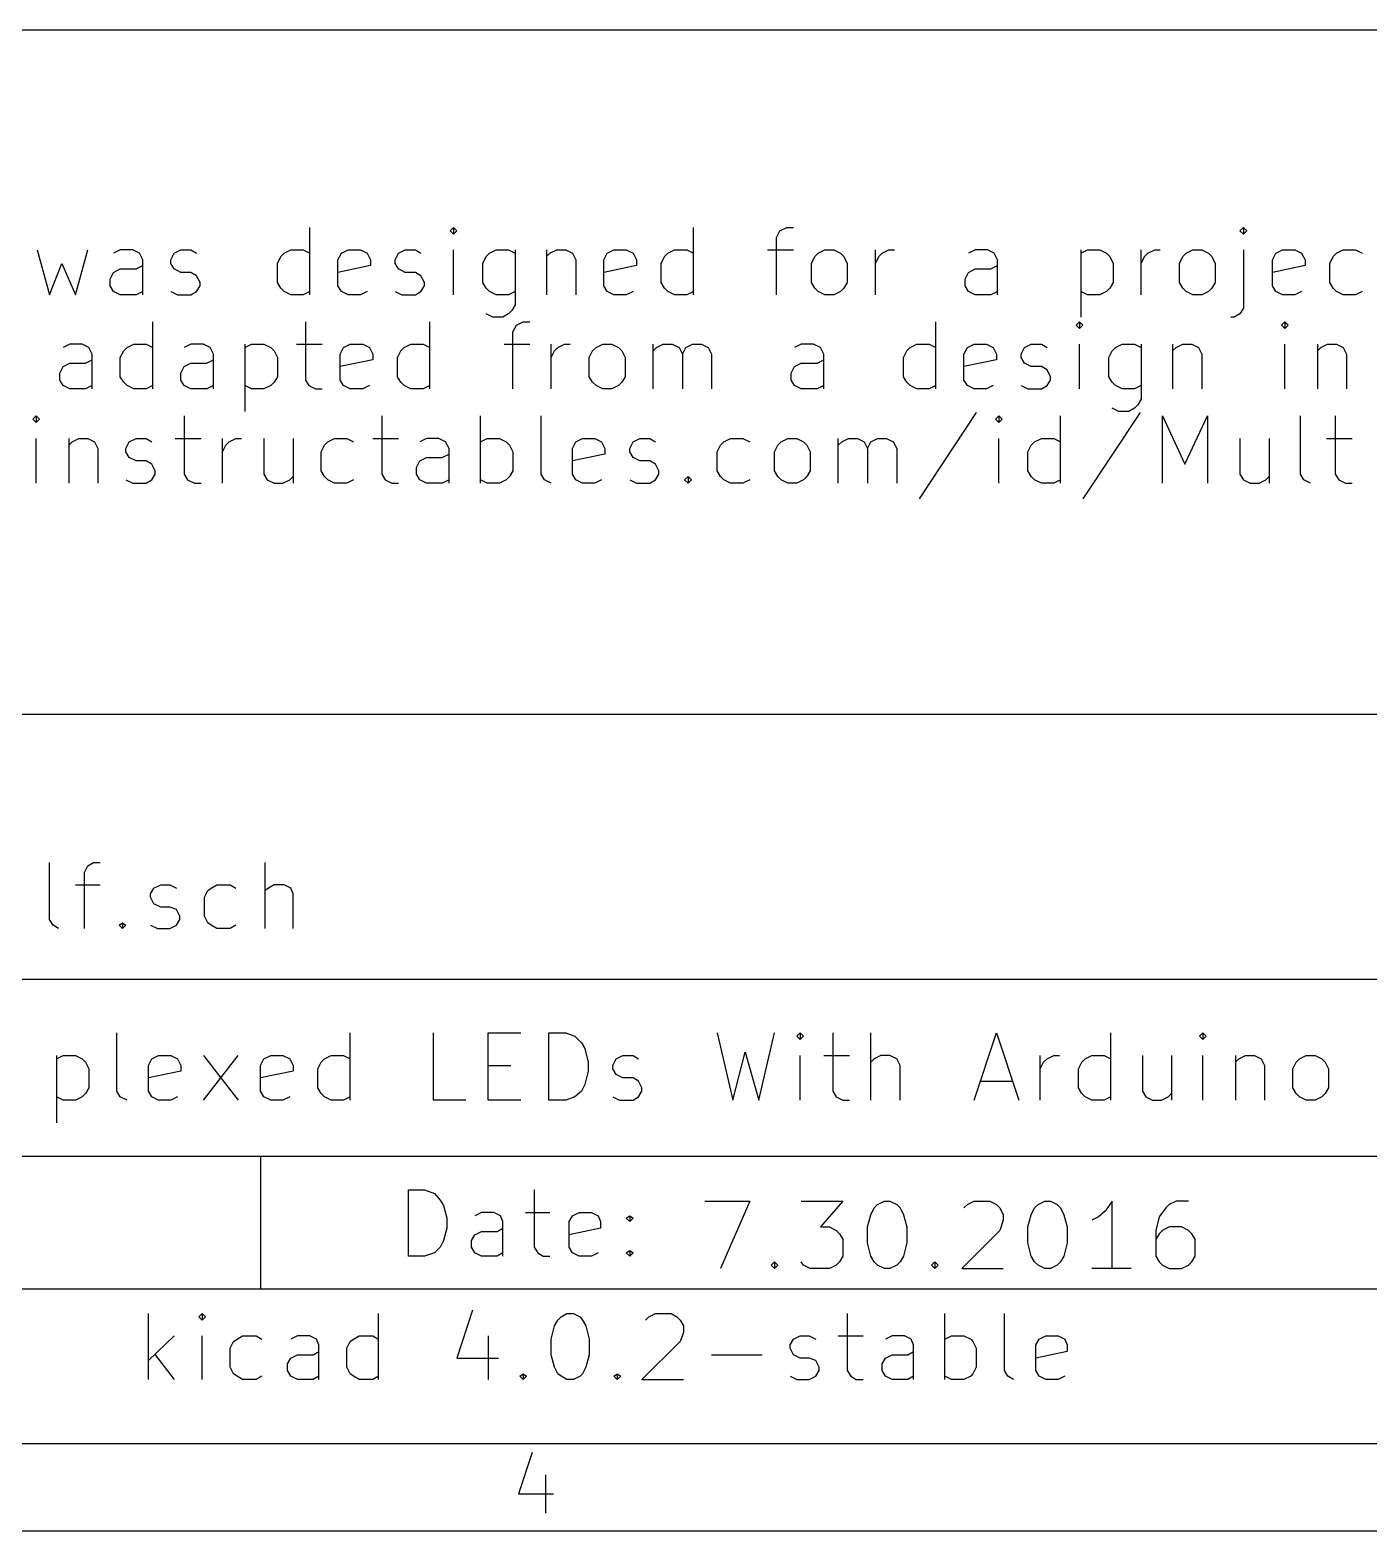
# Model space of a CAD drawing. Extents: x 10 to 269, y -206 to -10.
# Drawn here: x 174.18 to 204.5, y -205.89 to -171.91 of the extents above; entities that cross this region are included whole.
import ezdxf

# ---------------------------------------------------------------- set-up
doc = ezdxf.new("R2010")
doc.units = 0
doc.header["$MEASUREMENT"] = 0

msp = doc.modelspace()

# ---------------------------------------------------------------- linework, layer by layer
at = {"layer": 'Blue 3'}
for p, q in [((180.518, -177.902), (180.518, -176.378)), ((183.769, -176.378), (183.693, -176.454)), ((183.845, -176.454), (183.769, -176.378)), ((183.769, -176.378), (183.769, -176.53)), ((189.205, -177.902), (189.205, -176.378)), ((191.16, -176.454), (191.313, -176.378)), ((191.313, -176.378), (191.465, -176.378)), ((201.651, -176.378), (201.574, -176.454)), ((201.727, -176.454), (201.651, -176.378)), ((201.651, -176.378), (201.651, -176.53)), ((183.693, -176.454), (183.769, -176.53)), ((183.769, -176.53), (183.845, -176.454)), ((191.084, -176.606), (191.16, -176.454)), ((191.084, -177.902), (191.084, -176.606)), ((201.574, -176.454), (201.651, -176.53)), ((201.651, -176.53), (201.727, -176.454)), ((174.346, -176.886), (174.625, -177.902)), ((175.209, -177.902), (175.489, -176.886)), ((176.225, -176.886), (176.073, -176.962)), ((176.505, -176.886), (176.225, -176.886)), ((176.657, -176.962), (176.505, -176.886)), ((176.733, -177.114), (176.657, -176.962)), ((177.368, -177.114), (177.444, -176.962)), ((177.444, -176.962), (177.597, -176.886)), ((177.597, -176.886), (177.825, -176.886)), ((177.825, -176.886), (177.952, -176.962)), ((179.781, -177.19), (179.857, -177.038)), ((179.857, -177.038), (179.934, -176.962)), ((179.934, -176.962), (180.086, -176.886)), ((180.086, -176.886), (180.365, -176.886)), ((180.365, -176.886), (180.518, -176.962)), ((181.153, -177.114), (181.229, -176.962)), ((181.229, -176.962), (181.381, -176.886)), ((181.381, -176.886), (181.661, -176.886)), ((181.661, -176.886), (181.813, -176.962)), ((181.813, -176.962), (181.889, -177.114)), ((182.448, -177.114), (182.524, -176.962)), ((182.524, -176.962), (182.677, -176.886)), ((182.677, -176.886), (182.905, -176.886)), ((182.905, -176.886), (183.032, -176.962)), ((183.769, -177.902), (183.769, -176.886)), ((184.429, -177.19), (184.506, -177.038)), ((184.506, -177.038), (184.582, -176.962)), ((184.582, -176.962), (184.734, -176.886)), ((184.734, -176.886), (185.014, -176.886)), ((185.014, -176.886), (185.166, -176.962)), ((185.166, -176.886), (185.166, -178.13)), ((185.877, -176.886), (185.877, -177.902)), ((185.877, -177.038), (185.953, -176.962)), ((185.953, -176.962), (186.106, -176.886)), ((186.106, -176.886), (186.309, -176.886)), ((186.309, -176.886), (186.461, -176.962)), ((186.461, -176.962), (186.538, -177.114)), ((187.173, -177.114), (187.249, -176.962)), ((187.249, -176.962), (187.401, -176.886)), ((187.401, -176.886), (187.681, -176.886)), ((187.681, -176.886), (187.833, -176.962)), ((187.833, -176.962), (187.909, -177.114)), ((188.468, -177.19), (188.544, -177.038)), ((188.544, -177.038), (188.62, -176.962)), ((188.62, -176.962), (188.773, -176.886)), ((188.773, -176.886), (189.052, -176.886)), ((189.052, -176.886), (189.205, -176.962)), ((190.881, -176.886), (191.465, -176.886)), ((191.872, -177.19), (191.948, -177.038)), ((191.948, -177.038), (192.024, -176.962)), ((192.024, -176.962), (192.176, -176.886)), ((192.176, -176.886), (192.38, -176.886)), ((192.38, -176.886), (192.532, -176.962)), ((192.532, -176.962), (192.608, -177.038)), ((192.608, -177.038), (192.684, -177.19)), ((193.319, -177.902), (193.319, -176.886)), ((193.319, -177.19), (193.396, -177.038)), ((193.396, -177.038), (193.472, -176.962)), ((193.472, -176.962), (193.624, -176.886)), ((193.624, -176.886), (193.751, -176.886)), ((195.58, -176.886), (195.428, -176.962)), ((195.859, -176.886), (195.58, -176.886)), ((196.012, -176.962), (195.859, -176.886)), ((196.088, -177.114), (196.012, -176.962)), ((197.968, -176.886), (197.968, -178.41)), ((197.968, -176.962), (198.12, -176.886)), ((198.12, -176.886), (198.399, -176.886)), ((198.399, -176.886), (198.552, -176.962)), ((198.552, -176.962), (198.628, -177.038)), ((198.628, -177.038), (198.704, -177.19)), ((199.339, -177.902), (199.339, -176.886)), ((199.339, -177.19), (199.415, -177.038)), ((199.415, -177.038), (199.492, -176.962)), ((199.492, -176.962), (199.644, -176.886)), ((199.644, -176.886), (199.771, -176.886)), ((200.203, -177.19), (200.279, -177.038)), ((200.279, -177.038), (200.355, -176.962)), ((200.355, -176.962), (200.508, -176.886)), ((200.508, -176.886), (200.711, -176.886)), ((200.711, -176.886), (200.863, -176.962)), ((200.863, -176.962), (200.939, -177.038)), ((200.939, -177.038), (201.016, -177.19)), ((201.651, -176.886), (201.651, -178.206)), ((202.311, -177.114), (202.387, -176.962)), ((202.387, -176.962), (202.54, -176.886)), ((202.54, -176.886), (202.819, -176.886)), ((202.819, -176.886), (202.971, -176.962)), ((202.971, -176.962), (203.048, -177.114)), ((203.606, -177.19), (203.683, -177.038)), ((203.683, -177.038), (203.759, -176.962)), ((203.759, -176.962), (203.911, -176.886)), ((203.911, -176.886), (204.191, -176.886)), ((204.191, -176.886), (204.343, -176.962)), ((174.625, -177.902), (174.904, -177.19)), ((174.904, -177.19), (175.209, -177.902)), ((175.997, -177.546), (176.073, -177.394)), ((176.073, -177.394), (176.225, -177.317)), ((176.225, -177.317), (176.581, -177.317)), ((176.581, -177.317), (176.733, -177.241)), ((176.733, -177.902), (176.733, -177.114)), ((177.368, -177.19), (177.368, -177.114)), ((177.444, -177.317), (177.368, -177.19)), ((177.597, -177.394), (177.444, -177.317)), ((177.825, -177.394), (177.597, -177.394)), ((177.952, -177.47), (177.825, -177.394)), ((179.781, -177.622), (179.781, -177.19)), ((181.153, -177.698), (181.153, -177.114)), ((181.889, -177.241), (181.153, -177.394)), ((181.889, -177.114), (181.889, -177.241)), ((182.448, -177.19), (182.448, -177.114)), ((182.524, -177.317), (182.448, -177.19)), ((182.677, -177.394), (182.524, -177.317)), ((182.905, -177.394), (182.677, -177.394)), ((183.032, -177.47), (182.905, -177.394)), ((184.429, -177.622), (184.429, -177.19)), ((186.538, -177.114), (186.538, -177.902)), ((187.173, -177.698), (187.173, -177.114)), ((187.909, -177.241), (187.173, -177.394)), ((187.909, -177.114), (187.909, -177.241)), ((188.468, -177.622), (188.468, -177.19)), ((191.872, -177.622), (191.872, -177.19)), ((192.684, -177.19), (192.684, -177.622)), ((195.351, -177.546), (195.428, -177.394)), ((195.428, -177.394), (195.58, -177.317)), ((195.58, -177.317), (195.936, -177.317)), ((195.936, -177.317), (196.088, -177.241)), ((196.088, -177.902), (196.088, -177.114)), ((198.704, -177.19), (198.704, -177.622)), ((200.203, -177.622), (200.203, -177.19)), ((201.016, -177.19), (201.016, -177.622)), ((202.311, -177.698), (202.311, -177.114)), ((203.048, -177.241), (202.311, -177.394)), ((203.048, -177.114), (203.048, -177.241)), ((203.606, -177.622), (203.606, -177.19)), ((175.997, -177.698), (175.997, -177.546)), ((176.073, -177.825), (175.997, -177.698)), ((178.029, -177.622), (177.952, -177.47)), ((177.952, -177.825), (178.029, -177.698)), ((178.029, -177.698), (178.029, -177.622)), ((179.857, -177.749), (179.781, -177.622)), ((181.229, -177.825), (181.153, -177.698)), ((183.109, -177.622), (183.032, -177.47)), ((183.032, -177.825), (183.109, -177.698)), ((183.109, -177.698), (183.109, -177.622)), ((184.506, -177.749), (184.429, -177.622)), ((187.249, -177.825), (187.173, -177.698)), ((188.544, -177.749), (188.468, -177.622)), ((191.948, -177.749), (191.872, -177.622)), ((192.684, -177.622), (192.608, -177.749)), ((195.351, -177.698), (195.351, -177.546)), ((195.428, -177.825), (195.351, -177.698)), ((198.704, -177.622), (198.628, -177.749)), ((200.279, -177.749), (200.203, -177.622)), ((201.016, -177.622), (200.939, -177.749)), ((202.387, -177.825), (202.311, -177.698)), ((203.683, -177.749), (203.606, -177.622)), ((176.225, -177.902), (176.073, -177.825)), ((176.581, -177.902), (176.225, -177.902)), ((176.733, -177.825), (176.581, -177.902)), ((177.368, -177.825), (177.521, -177.902)), ((177.521, -177.902), (177.825, -177.902)), ((177.825, -177.902), (177.952, -177.825)), ((179.934, -177.825), (179.857, -177.749)), ((180.086, -177.902), (179.934, -177.825)), ((180.365, -177.902), (180.086, -177.902)), ((180.518, -177.825), (180.365, -177.902)), ((181.381, -177.902), (181.229, -177.825)), ((181.661, -177.902), (181.381, -177.902)), ((181.813, -177.825), (181.661, -177.902)), ((182.448, -177.825), (182.601, -177.902)), ((182.601, -177.902), (182.905, -177.902)), ((182.905, -177.902), (183.032, -177.825)), ((184.582, -177.825), (184.506, -177.749)), ((184.734, -177.902), (184.582, -177.825)), ((185.014, -177.902), (184.734, -177.902)), ((185.166, -177.825), (185.014, -177.902)), ((187.401, -177.902), (187.249, -177.825)), ((187.681, -177.902), (187.401, -177.902)), ((187.833, -177.825), (187.681, -177.902)), ((188.62, -177.825), (188.544, -177.749)), ((188.773, -177.902), (188.62, -177.825)), ((189.052, -177.902), (188.773, -177.902)), ((189.205, -177.825), (189.052, -177.902)), ((192.024, -177.825), (191.948, -177.749)), ((192.176, -177.902), (192.024, -177.825)), ((192.38, -177.902), (192.176, -177.902)), ((192.532, -177.825), (192.38, -177.902)), ((192.608, -177.749), (192.532, -177.825)), ((195.58, -177.902), (195.428, -177.825)), ((195.936, -177.902), (195.58, -177.902)), ((196.088, -177.825), (195.936, -177.902)), ((198.12, -177.902), (197.968, -177.825)), ((198.399, -177.902), (198.12, -177.902)), ((198.552, -177.825), (198.399, -177.902)), ((198.628, -177.749), (198.552, -177.825)), ((200.355, -177.825), (200.279, -177.749)), ((200.508, -177.902), (200.355, -177.825)), ((200.711, -177.902), (200.508, -177.902)), ((200.863, -177.825), (200.711, -177.902)), ((200.939, -177.749), (200.863, -177.825)), ((202.54, -177.902), (202.387, -177.825)), ((202.819, -177.902), (202.54, -177.902)), ((202.971, -177.825), (202.819, -177.902)), ((203.759, -177.825), (203.683, -177.749)), ((203.911, -177.902), (203.759, -177.825)), ((204.191, -177.902), (203.911, -177.902)), ((204.343, -177.825), (204.191, -177.902)), ((184.658, -178.41), (184.506, -178.333)), ((184.887, -178.41), (184.658, -178.41)), ((185.014, -178.333), (184.887, -178.41)), ((185.09, -178.257), (185.014, -178.333)), ((185.166, -178.13), (185.09, -178.257)), ((201.447, -178.41), (201.371, -178.41)), ((201.574, -178.333), (201.447, -178.41)), ((201.651, -178.206), (201.574, -178.333)), ((176.962, -180.035), (176.962, -178.511)), ((180.416, -178.511), (180.416, -179.832)), ((183.236, -180.035), (183.236, -178.511)), ((185.115, -178.74), (185.191, -178.587)), ((185.115, -180.035), (185.115, -178.74)), ((185.191, -178.587), (185.344, -178.511)), ((185.344, -178.511), (185.496, -178.511)), ((194.691, -180.035), (194.691, -178.511)), ((197.942, -178.511), (197.866, -178.587)), ((197.866, -178.587), (197.942, -178.664)), ((198.018, -178.587), (197.942, -178.511)), ((197.942, -178.511), (197.942, -178.664)), ((197.942, -178.664), (198.018, -178.587)), ((202.59, -178.511), (202.514, -178.587)), ((202.514, -178.587), (202.59, -178.664)), ((202.667, -178.587), (202.59, -178.511)), ((202.59, -178.511), (202.59, -178.664)), ((202.59, -178.664), (202.667, -178.587)), ((175.082, -179.019), (174.93, -179.095)), ((175.362, -179.019), (175.082, -179.019)), ((175.514, -179.095), (175.362, -179.019)), ((175.59, -179.248), (175.514, -179.095)), ((176.301, -179.172), (176.378, -179.095)), ((176.378, -179.095), (176.53, -179.019)), ((176.53, -179.019), (176.809, -179.019)), ((176.809, -179.019), (176.962, -179.095)), ((177.825, -179.019), (177.673, -179.095)), ((178.105, -179.019), (177.825, -179.019)), ((178.257, -179.095), (178.105, -179.019)), ((178.333, -179.248), (178.257, -179.095)), ((179.045, -179.019), (179.045, -180.543)), ((179.045, -179.095), (179.197, -179.019)), ((179.197, -179.019), (179.476, -179.019)), ((179.476, -179.019), (179.629, -179.095)), ((179.629, -179.095), (179.705, -179.172)), ((180.213, -179.019), (180.797, -179.019)), ((181.204, -179.248), (181.28, -179.095)), ((181.28, -179.095), (181.432, -179.019)), ((181.432, -179.019), (181.712, -179.019)), ((181.712, -179.019), (181.864, -179.095)), ((181.864, -179.095), (181.94, -179.248)), ((182.575, -179.172), (182.651, -179.095)), ((182.651, -179.095), (182.804, -179.019)), ((182.804, -179.019), (183.083, -179.019)), ((183.083, -179.019), (183.236, -179.095)), ((184.912, -179.019), (185.496, -179.019)), ((185.979, -180.035), (185.979, -179.019)), ((186.055, -179.172), (186.131, -179.095)), ((186.131, -179.095), (186.284, -179.019)), ((186.284, -179.019), (186.411, -179.019)), ((186.919, -179.172), (186.995, -179.095)), ((186.995, -179.095), (187.147, -179.019)), ((187.147, -179.019), (187.35, -179.019)), ((187.35, -179.019), (187.503, -179.095)), ((187.503, -179.095), (187.579, -179.172)), ((188.29, -180.035), (188.29, -179.019)), ((188.29, -179.172), (188.366, -179.095)), ((188.366, -179.095), (188.519, -179.019)), ((188.519, -179.019), (188.722, -179.019)), ((188.722, -179.019), (188.874, -179.095)), ((188.874, -179.095), (188.951, -179.248)), ((188.951, -179.248), (189.027, -179.095)), ((189.027, -179.095), (189.179, -179.019)), ((189.179, -179.019), (189.382, -179.019)), ((189.382, -179.019), (189.535, -179.095)), ((189.535, -179.095), (189.611, -179.248)), ((191.643, -179.019), (191.491, -179.095)), ((191.922, -179.019), (191.643, -179.019)), ((192.075, -179.095), (191.922, -179.019)), ((192.151, -179.248), (192.075, -179.095)), ((194.031, -179.172), (194.107, -179.095)), ((194.107, -179.095), (194.259, -179.019)), ((194.259, -179.019), (194.539, -179.019)), ((194.539, -179.019), (194.691, -179.095)), ((195.326, -179.248), (195.402, -179.095)), ((195.402, -179.095), (195.555, -179.019)), ((195.555, -179.019), (195.834, -179.019)), ((195.834, -179.019), (195.986, -179.095)), ((195.986, -179.095), (196.063, -179.248)), ((196.621, -179.248), (196.698, -179.095)), ((196.698, -179.095), (196.85, -179.019)), ((196.85, -179.019), (197.079, -179.019)), ((197.079, -179.019), (197.206, -179.095)), ((197.942, -180.035), (197.942, -179.019)), ((198.679, -179.172), (198.755, -179.095)), ((198.755, -179.095), (198.907, -179.019)), ((198.907, -179.019), (199.187, -179.019)), ((199.187, -179.019), (199.339, -179.095)), ((199.339, -179.019), (199.339, -180.264)), ((200.05, -179.019), (200.05, -180.035)), ((200.05, -179.172), (200.127, -179.095)), ((200.127, -179.095), (200.279, -179.019)), ((200.279, -179.019), (200.482, -179.019)), ((200.482, -179.019), (200.635, -179.095)), ((200.635, -179.095), (200.711, -179.248)), ((202.59, -180.035), (202.59, -179.019)), ((203.327, -179.019), (203.327, -180.035)), ((203.327, -179.172), (203.403, -179.095)), ((203.403, -179.095), (203.556, -179.019)), ((203.556, -179.019), (203.759, -179.019)), ((203.759, -179.019), (203.911, -179.095)), ((203.911, -179.095), (203.987, -179.248)), ((175.438, -179.451), (175.59, -179.375)), ((175.59, -180.035), (175.59, -179.248)), ((176.225, -179.324), (176.301, -179.172)), ((176.225, -179.756), (176.225, -179.324)), ((178.181, -179.451), (178.333, -179.375)), ((178.333, -180.035), (178.333, -179.248)), ((179.705, -179.172), (179.781, -179.324)), ((179.781, -179.324), (179.781, -179.756)), ((181.204, -179.832), (181.204, -179.248)), ((181.94, -179.375), (181.204, -179.527)), ((181.94, -179.248), (181.94, -179.375)), ((182.499, -179.324), (182.575, -179.172)), ((182.499, -179.756), (182.499, -179.324)), ((185.979, -179.324), (186.055, -179.172)), ((186.842, -179.324), (186.919, -179.172)), ((186.842, -179.756), (186.842, -179.324)), ((187.579, -179.172), (187.655, -179.324)), ((187.655, -179.324), (187.655, -179.756)), ((188.951, -179.248), (188.951, -180.035)), ((189.611, -179.248), (189.611, -180.035)), ((191.999, -179.451), (192.151, -179.375)), ((192.151, -180.035), (192.151, -179.248)), ((193.954, -179.324), (194.031, -179.172)), ((193.954, -179.756), (193.954, -179.324)), ((195.326, -179.832), (195.326, -179.248)), ((196.063, -179.375), (195.326, -179.527)), ((196.063, -179.248), (196.063, -179.375)), ((196.621, -179.324), (196.621, -179.248)), ((196.698, -179.451), (196.621, -179.324)), ((198.603, -179.324), (198.679, -179.172)), ((198.603, -179.756), (198.603, -179.324)), ((200.711, -179.248), (200.711, -180.035)), ((203.987, -179.248), (203.987, -180.035)), ((174.854, -179.68), (174.93, -179.527)), ((174.854, -179.832), (174.854, -179.68)), ((174.93, -179.527), (175.082, -179.451)), ((175.082, -179.451), (175.438, -179.451)), ((176.301, -179.883), (176.225, -179.756)), ((177.597, -179.68), (177.673, -179.527)), ((177.597, -179.832), (177.597, -179.68)), ((177.673, -179.527), (177.825, -179.451)), ((177.825, -179.451), (178.181, -179.451)), ((179.781, -179.756), (179.705, -179.883)), ((182.575, -179.883), (182.499, -179.756)), ((186.919, -179.883), (186.842, -179.756)), ((187.655, -179.756), (187.579, -179.883)), ((191.414, -179.68), (191.491, -179.527)), ((191.414, -179.832), (191.414, -179.68)), ((191.491, -179.527), (191.643, -179.451)), ((191.643, -179.451), (191.999, -179.451)), ((194.031, -179.883), (193.954, -179.756)), ((196.85, -179.527), (196.698, -179.451)), ((197.079, -179.527), (196.85, -179.527)), ((197.206, -179.603), (197.079, -179.527)), ((197.282, -179.756), (197.206, -179.603)), ((197.282, -179.832), (197.282, -179.756)), ((198.679, -179.883), (198.603, -179.756)), ((174.93, -179.959), (174.854, -179.832)), ((175.082, -180.035), (174.93, -179.959)), ((175.438, -180.035), (175.082, -180.035)), ((175.59, -179.959), (175.438, -180.035)), ((176.378, -179.959), (176.301, -179.883)), ((176.53, -180.035), (176.378, -179.959)), ((176.809, -180.035), (176.53, -180.035)), ((176.962, -179.959), (176.809, -180.035)), ((177.673, -179.959), (177.597, -179.832)), ((177.825, -180.035), (177.673, -179.959)), ((178.181, -180.035), (177.825, -180.035)), ((178.333, -179.959), (178.181, -180.035)), ((179.197, -180.035), (179.045, -179.959)), ((179.476, -180.035), (179.197, -180.035)), ((179.629, -179.959), (179.476, -180.035)), ((179.705, -179.883), (179.629, -179.959)), ((180.416, -179.832), (180.492, -179.959)), ((180.492, -179.959), (180.645, -180.035)), ((180.645, -180.035), (180.797, -180.035)), ((181.28, -179.959), (181.204, -179.832)), ((181.432, -180.035), (181.28, -179.959)), ((181.712, -180.035), (181.432, -180.035)), ((181.864, -179.959), (181.712, -180.035)), ((182.651, -179.959), (182.575, -179.883)), ((182.804, -180.035), (182.651, -179.959)), ((183.083, -180.035), (182.804, -180.035)), ((183.236, -179.959), (183.083, -180.035)), ((186.995, -179.959), (186.919, -179.883)), ((187.147, -180.035), (186.995, -179.959)), ((187.35, -180.035), (187.147, -180.035)), ((187.503, -179.959), (187.35, -180.035)), ((187.579, -179.883), (187.503, -179.959)), ((191.491, -179.959), (191.414, -179.832)), ((191.643, -180.035), (191.491, -179.959)), ((191.999, -180.035), (191.643, -180.035)), ((192.151, -179.959), (191.999, -180.035)), ((194.107, -179.959), (194.031, -179.883)), ((194.259, -180.035), (194.107, -179.959)), ((194.539, -180.035), (194.259, -180.035)), ((194.691, -179.959), (194.539, -180.035)), ((195.402, -179.959), (195.326, -179.832)), ((195.555, -180.035), (195.402, -179.959)), ((195.834, -180.035), (195.555, -180.035)), ((195.986, -179.959), (195.834, -180.035)), ((196.621, -179.959), (196.774, -180.035)), ((196.774, -180.035), (197.079, -180.035)), ((197.079, -180.035), (197.206, -179.959)), ((197.206, -179.959), (197.282, -179.832)), ((198.755, -179.959), (198.679, -179.883)), ((198.907, -180.035), (198.755, -179.959)), ((199.187, -180.035), (198.907, -180.035)), ((199.339, -179.959), (199.187, -180.035)), ((199.263, -180.391), (199.187, -180.467)), ((199.339, -180.264), (199.263, -180.391)), ((174.32, -180.645), (174.244, -180.721)), ((174.244, -180.721), (174.32, -180.797)), ((174.396, -180.721), (174.32, -180.645)), ((174.32, -180.645), (174.32, -180.797)), ((174.32, -180.797), (174.396, -180.721)), ((177.673, -180.645), (177.673, -181.966)), ((182.143, -180.645), (182.143, -181.966)), ((184.379, -182.169), (184.379, -180.645)), ((185.75, -181.966), (185.75, -180.645)), ((195.605, -180.569), (194.31, -182.524)), ((196.113, -180.645), (196.037, -180.721)), ((196.037, -180.721), (196.113, -180.797)), ((196.19, -180.721), (196.113, -180.645)), ((196.113, -180.645), (196.113, -180.797)), ((196.113, -180.797), (196.19, -180.721)), ((197.51, -182.169), (197.51, -180.645)), ((199.314, -180.569), (198.018, -182.524)), ((198.831, -180.543), (198.679, -180.467)), ((199.06, -180.543), (198.831, -180.543)), ((199.187, -180.467), (199.06, -180.543)), ((199.822, -182.169), (199.822, -180.645)), ((199.822, -180.645), (200.33, -181.737)), ((200.33, -181.737), (200.838, -180.645)), ((200.838, -180.645), (200.838, -182.169)), ((202.946, -181.966), (202.946, -180.645)), ((203.733, -180.645), (203.733, -181.966)), ((174.32, -182.169), (174.32, -181.153)), ((175.057, -181.153), (175.057, -182.169)), ((175.057, -181.305), (175.133, -181.229)), ((175.133, -181.229), (175.285, -181.153)), ((175.285, -181.153), (175.489, -181.153)), ((175.489, -181.153), (175.641, -181.229)), ((175.641, -181.229), (175.717, -181.381)), ((175.717, -181.381), (175.717, -182.169)), ((176.352, -181.381), (176.428, -181.229)), ((176.352, -181.458), (176.352, -181.381)), ((176.428, -181.585), (176.352, -181.458)), ((176.428, -181.229), (176.581, -181.153)), ((176.581, -181.153), (176.809, -181.153)), ((176.809, -181.153), (176.936, -181.229)), ((177.47, -181.153), (178.054, -181.153)), ((178.537, -182.169), (178.537, -181.153)), ((178.537, -181.458), (178.613, -181.305)), ((178.613, -181.305), (178.689, -181.229)), ((178.689, -181.229), (178.841, -181.153)), ((178.841, -181.153), (178.968, -181.153)), ((179.476, -181.153), (179.476, -181.966)), ((180.137, -181.153), (180.137, -182.169)), ((180.772, -181.458), (180.848, -181.305)), ((180.772, -181.889), (180.772, -181.458)), ((180.848, -181.305), (180.924, -181.229)), ((180.924, -181.229), (181.077, -181.153)), ((181.077, -181.153), (181.356, -181.153)), ((181.356, -181.153), (181.508, -181.229)), ((181.94, -181.153), (182.524, -181.153)), ((183.159, -181.153), (183.007, -181.229)), ((183.439, -181.153), (183.159, -181.153)), ((183.591, -181.229), (183.439, -181.153)), ((183.667, -181.381), (183.591, -181.229)), ((183.667, -182.169), (183.667, -181.381)), ((184.379, -181.229), (184.531, -181.153)), ((184.531, -181.153), (184.81, -181.153)), ((184.81, -181.153), (184.963, -181.229)), ((184.963, -181.229), (185.039, -181.305)), ((185.039, -181.305), (185.115, -181.458)), ((185.115, -181.458), (185.115, -181.889)), ((186.461, -181.381), (186.538, -181.229)), ((186.461, -181.966), (186.461, -181.381)), ((186.538, -181.229), (186.69, -181.153)), ((186.69, -181.153), (186.969, -181.153)), ((186.969, -181.153), (187.122, -181.229)), ((187.122, -181.229), (187.198, -181.381)), ((187.198, -181.381), (187.198, -181.508)), ((187.757, -181.381), (187.833, -181.229)), ((187.757, -181.458), (187.757, -181.381)), ((187.833, -181.585), (187.757, -181.458)), ((187.833, -181.229), (187.985, -181.153)), ((187.985, -181.153), (188.214, -181.153)), ((188.214, -181.153), (188.341, -181.229)), ((189.738, -181.458), (189.814, -181.305)), ((189.738, -181.889), (189.738, -181.458)), ((189.814, -181.305), (189.89, -181.229)), ((189.89, -181.229), (190.043, -181.153)), ((190.043, -181.153), (190.322, -181.153)), ((190.322, -181.153), (190.475, -181.229)), ((191.033, -181.458), (191.11, -181.305)), ((191.033, -181.889), (191.033, -181.458)), ((191.11, -181.305), (191.186, -181.229)), ((191.186, -181.229), (191.338, -181.153)), ((191.338, -181.153), (191.541, -181.153)), ((191.541, -181.153), (191.694, -181.229)), ((191.694, -181.229), (191.77, -181.305)), ((191.77, -181.305), (191.846, -181.458)), ((191.846, -181.458), (191.846, -181.889)), ((192.481, -182.169), (192.481, -181.153)), ((192.481, -181.305), (192.557, -181.229)), ((192.557, -181.229), (192.71, -181.153)), ((192.71, -181.153), (192.913, -181.153)), ((192.913, -181.153), (193.065, -181.229)), ((193.065, -181.229), (193.142, -181.381)), ((193.142, -181.381), (193.218, -181.229)), ((193.142, -181.381), (193.142, -182.169)), ((193.218, -181.229), (193.37, -181.153)), ((193.37, -181.153), (193.573, -181.153)), ((193.573, -181.153), (193.726, -181.229)), ((193.726, -181.229), (193.802, -181.381)), ((193.802, -181.381), (193.802, -182.169)), ((196.113, -182.169), (196.113, -181.153)), ((196.774, -181.458), (196.85, -181.305)), ((196.774, -181.889), (196.774, -181.458)), ((196.85, -181.305), (196.926, -181.229)), ((196.926, -181.229), (197.079, -181.153)), ((197.079, -181.153), (197.358, -181.153)), ((197.358, -181.153), (197.51, -181.229)), ((201.574, -181.153), (201.574, -181.966)), ((202.235, -181.153), (202.235, -182.169)), ((203.53, -181.153), (204.114, -181.153)), ((176.581, -181.661), (176.428, -181.585)), ((176.809, -181.661), (176.581, -181.661)), ((176.936, -181.737), (176.809, -181.661)), ((177.013, -181.889), (176.936, -181.737)), ((182.931, -181.813), (183.007, -181.661)), ((182.931, -181.966), (182.931, -181.813)), ((183.007, -181.661), (183.159, -181.585)), ((183.159, -181.585), (183.515, -181.585)), ((183.515, -181.585), (183.667, -181.508)), ((187.198, -181.508), (186.461, -181.661)), ((187.985, -181.661), (187.833, -181.585)), ((188.214, -181.661), (187.985, -181.661)), ((188.341, -181.737), (188.214, -181.661)), ((188.417, -181.889), (188.341, -181.737)), ((176.352, -182.093), (176.505, -182.169)), ((176.809, -182.169), (176.936, -182.093)), ((176.936, -182.093), (177.013, -181.966)), ((177.013, -181.966), (177.013, -181.889)), ((177.673, -181.966), (177.749, -182.093)), ((177.749, -182.093), (177.902, -182.169)), ((179.476, -181.966), (179.553, -182.093)), ((179.553, -182.093), (179.705, -182.169)), ((179.908, -182.169), (180.061, -182.093)), ((180.061, -182.093), (180.137, -182.016)), ((180.848, -182.016), (180.772, -181.889)), ((180.924, -182.093), (180.848, -182.016)), ((181.077, -182.169), (180.924, -182.093)), ((181.508, -182.093), (181.356, -182.169)), ((182.143, -181.966), (182.22, -182.093)), ((182.22, -182.093), (182.372, -182.169)), ((183.007, -182.093), (182.931, -181.966)), ((183.159, -182.169), (183.007, -182.093)), ((183.667, -182.093), (183.515, -182.169)), ((184.531, -182.169), (184.379, -182.093)), ((184.963, -182.093), (184.81, -182.169)), ((185.039, -182.016), (184.963, -182.093)), ((185.115, -181.889), (185.039, -182.016)), ((185.826, -182.093), (185.75, -181.966)), ((185.979, -182.169), (185.826, -182.093)), ((186.538, -182.093), (186.461, -181.966)), ((186.69, -182.169), (186.538, -182.093)), ((187.122, -182.093), (186.969, -182.169)), ((187.757, -182.093), (187.909, -182.169)), ((188.214, -182.169), (188.341, -182.093)), ((188.341, -182.093), (188.417, -181.966)), ((188.417, -181.966), (188.417, -181.889)), ((189.001, -182.093), (189.078, -182.016)), ((189.078, -182.169), (189.001, -182.093)), ((189.078, -182.016), (189.154, -182.093)), ((189.078, -182.016), (189.078, -182.169)), ((189.154, -182.093), (189.078, -182.169)), ((189.814, -182.016), (189.738, -181.889)), ((189.89, -182.093), (189.814, -182.016)), ((190.043, -182.169), (189.89, -182.093)), ((190.475, -182.093), (190.322, -182.169)), ((191.11, -182.016), (191.033, -181.889)), ((191.186, -182.093), (191.11, -182.016)), ((191.338, -182.169), (191.186, -182.093)), ((191.694, -182.093), (191.541, -182.169)), ((191.77, -182.016), (191.694, -182.093)), ((191.846, -181.889), (191.77, -182.016)), ((196.85, -182.016), (196.774, -181.889)), ((196.926, -182.093), (196.85, -182.016)), ((197.079, -182.169), (196.926, -182.093)), ((197.51, -182.093), (197.358, -182.169)), ((201.574, -181.966), (201.651, -182.093)), ((201.651, -182.093), (201.803, -182.169)), ((202.006, -182.169), (202.159, -182.093)), ((202.159, -182.093), (202.235, -182.016)), ((203.022, -182.093), (202.946, -181.966)), ((203.175, -182.169), (203.022, -182.093)), ((203.733, -181.966), (203.81, -182.093)), ((203.81, -182.093), (203.962, -182.169)), ((176.505, -182.169), (176.809, -182.169)), ((177.902, -182.169), (178.054, -182.169)), ((179.705, -182.169), (179.908, -182.169)), ((181.356, -182.169), (181.077, -182.169)), ((182.372, -182.169), (182.524, -182.169)), ((183.515, -182.169), (183.159, -182.169)), ((184.81, -182.169), (184.531, -182.169)), ((186.969, -182.169), (186.69, -182.169)), ((187.909, -182.169), (188.214, -182.169)), ((190.322, -182.169), (190.043, -182.169)), ((191.541, -182.169), (191.338, -182.169)), ((197.358, -182.169), (197.079, -182.169)), ((201.803, -182.169), (202.006, -182.169)), ((203.962, -182.169), (204.114, -182.169)), ((176.149, -195.936), (176.149, -194.615)), ((181.432, -196.139), (181.432, -194.615)), ((183.312, -196.139), (183.312, -194.615)), ((184.556, -196.139), (184.556, -194.615)), ((184.556, -194.615), (185.293, -194.615)), ((185.928, -196.139), (185.928, -194.615)), ((185.928, -194.615), (186.309, -194.615)), ((186.309, -194.615), (186.512, -194.691)), ((186.512, -194.691), (186.665, -194.843)), ((189.738, -194.615), (190.094, -196.139)), ((190.678, -196.139), (191.033, -194.615)), ((191.618, -194.615), (191.541, -194.691)), ((191.541, -194.691), (191.618, -194.767)), ((191.694, -194.691), (191.618, -194.615)), ((191.618, -194.615), (191.618, -194.767)), ((191.618, -194.767), (191.694, -194.691)), ((192.354, -194.615), (192.354, -195.936)), ((193.218, -196.139), (193.218, -194.615)), ((195.555, -196.139), (196.063, -194.615)), ((196.063, -194.615), (196.571, -196.139)), ((198.653, -196.139), (198.653, -194.615)), ((200.736, -194.615), (200.66, -194.691)), ((200.66, -194.691), (200.736, -194.767)), ((200.812, -194.691), (200.736, -194.615)), ((200.736, -194.615), (200.736, -194.767)), ((200.736, -194.767), (200.812, -194.691)), ((186.665, -194.843), (186.741, -194.97)), ((186.741, -194.97), (186.817, -195.275)), ((190.094, -196.139), (190.373, -195.047)), ((190.373, -195.047), (190.678, -196.139)), ((174.777, -195.123), (174.777, -196.647)), ((174.777, -195.199), (174.93, -195.123)), ((174.93, -195.123), (175.209, -195.123)), ((175.209, -195.123), (175.362, -195.199)), ((175.362, -195.199), (175.438, -195.275)), ((175.438, -195.275), (175.514, -195.428)), ((176.86, -195.351), (176.936, -195.199)), ((176.86, -195.936), (176.86, -195.351)), ((176.936, -195.199), (177.089, -195.123)), ((177.089, -195.123), (177.368, -195.123)), ((177.368, -195.123), (177.521, -195.199)), ((177.521, -195.199), (177.597, -195.351)), ((177.597, -195.351), (177.597, -195.478)), ((178.105, -196.139), (178.892, -195.123)), ((178.105, -195.123), (178.892, -196.139)), ((179.4, -195.351), (179.476, -195.199)), ((179.4, -195.936), (179.4, -195.351)), ((179.476, -195.199), (179.629, -195.123)), ((179.629, -195.123), (179.908, -195.123)), ((179.908, -195.123), (180.061, -195.199)), ((180.061, -195.199), (180.137, -195.351)), ((180.137, -195.351), (180.137, -195.478)), ((180.696, -195.428), (180.772, -195.275)), ((180.772, -195.275), (180.848, -195.199)), ((180.848, -195.199), (181, -195.123)), ((181, -195.123), (181.28, -195.123)), ((181.28, -195.123), (181.432, -195.199)), ((184.556, -195.351), (185.064, -195.351)), ((186.817, -195.275), (186.817, -195.478)), ((187.376, -195.351), (187.452, -195.199)), ((187.376, -195.428), (187.376, -195.351)), ((187.452, -195.199), (187.604, -195.123)), ((187.604, -195.123), (187.833, -195.123)), ((187.833, -195.123), (187.96, -195.199)), ((191.618, -196.139), (191.618, -195.123)), ((192.151, -195.123), (192.735, -195.123)), ((193.294, -195.199), (193.218, -195.275)), ((193.446, -195.123), (193.294, -195.199)), ((193.65, -195.123), (193.446, -195.123)), ((193.802, -195.199), (193.65, -195.123)), ((193.878, -195.351), (193.802, -195.199)), ((193.878, -196.139), (193.878, -195.351)), ((197.053, -196.139), (197.053, -195.123)), ((197.053, -195.428), (197.129, -195.275)), ((197.129, -195.275), (197.206, -195.199)), ((197.206, -195.199), (197.358, -195.123)), ((197.358, -195.123), (197.485, -195.123)), ((197.917, -195.428), (197.993, -195.275)), ((197.993, -195.275), (198.069, -195.199)), ((198.069, -195.199), (198.222, -195.123)), ((198.222, -195.123), (198.501, -195.123)), ((198.501, -195.123), (198.653, -195.199)), ((199.365, -195.123), (199.365, -195.936)), ((200.025, -195.123), (200.025, -196.139)), ((200.736, -196.139), (200.736, -195.123)), ((201.473, -195.123), (201.473, -196.139)), ((201.473, -195.275), (201.549, -195.199)), ((201.549, -195.199), (201.701, -195.123)), ((201.701, -195.123), (201.905, -195.123)), ((201.905, -195.123), (202.057, -195.199)), ((202.057, -195.199), (202.133, -195.351)), ((202.133, -195.351), (202.133, -196.139)), ((202.768, -195.428), (202.844, -195.275)), ((202.844, -195.275), (202.921, -195.199)), ((202.921, -195.199), (203.073, -195.123)), ((203.073, -195.123), (203.276, -195.123)), ((203.276, -195.123), (203.429, -195.199)), ((203.429, -195.199), (203.505, -195.275)), ((203.505, -195.275), (203.581, -195.428)), ((175.514, -195.428), (175.514, -195.859)), ((177.597, -195.478), (176.86, -195.631)), ((180.137, -195.478), (179.4, -195.631)), ((180.696, -195.859), (180.696, -195.428)), ((186.817, -195.478), (186.741, -195.783)), ((187.452, -195.555), (187.376, -195.428)), ((187.604, -195.631), (187.452, -195.555)), ((187.833, -195.631), (187.604, -195.631)), ((187.96, -195.707), (187.833, -195.631)), ((188.036, -195.859), (187.96, -195.707)), ((195.682, -195.707), (196.418, -195.707)), ((197.917, -195.859), (197.917, -195.428)), ((202.768, -195.859), (202.768, -195.428)), ((203.581, -195.428), (203.581, -195.859)), ((174.93, -196.139), (174.777, -196.063)), ((175.362, -196.063), (175.209, -196.139)), ((175.438, -195.986), (175.362, -196.063)), ((175.514, -195.859), (175.438, -195.986)), ((176.225, -196.063), (176.149, -195.936)), ((176.378, -196.139), (176.225, -196.063)), ((176.936, -196.063), (176.86, -195.936)), ((177.089, -196.139), (176.936, -196.063)), ((177.521, -196.063), (177.368, -196.139)), ((179.476, -196.063), (179.4, -195.936)), ((179.629, -196.139), (179.476, -196.063)), ((180.061, -196.063), (179.908, -196.139)), ((180.772, -195.986), (180.696, -195.859)), ((180.848, -196.063), (180.772, -195.986)), ((181, -196.139), (180.848, -196.063)), ((181.432, -196.063), (181.28, -196.139)), ((186.512, -196.063), (186.309, -196.139)), ((186.665, -195.936), (186.512, -196.063)), ((186.741, -195.783), (186.665, -195.936)), ((187.376, -196.063), (187.528, -196.139)), ((187.833, -196.139), (187.96, -196.063)), ((187.96, -196.063), (188.036, -195.936)), ((188.036, -195.936), (188.036, -195.859)), ((192.354, -195.936), (192.43, -196.063)), ((192.43, -196.063), (192.583, -196.139)), ((197.993, -195.986), (197.917, -195.859)), ((198.069, -196.063), (197.993, -195.986)), ((198.222, -196.139), (198.069, -196.063)), ((198.653, -196.063), (198.501, -196.139)), ((199.365, -195.936), (199.441, -196.063)), ((199.441, -196.063), (199.593, -196.139)), ((199.796, -196.139), (199.949, -196.063)), ((199.949, -196.063), (200.025, -195.986)), ((202.844, -195.986), (202.768, -195.859)), ((202.921, -196.063), (202.844, -195.986)), ((203.073, -196.139), (202.921, -196.063)), ((203.429, -196.063), (203.276, -196.139)), ((203.505, -195.986), (203.429, -196.063)), ((203.581, -195.859), (203.505, -195.986)), ((175.209, -196.139), (174.93, -196.139)), ((177.368, -196.139), (177.089, -196.139)), ((179.908, -196.139), (179.629, -196.139)), ((181.28, -196.139), (181, -196.139)), ((184.048, -196.139), (183.312, -196.139)), ((185.293, -196.139), (184.556, -196.139)), ((186.309, -196.139), (185.928, -196.139)), ((187.528, -196.139), (187.833, -196.139)), ((192.583, -196.139), (192.735, -196.139)), ((198.501, -196.139), (198.222, -196.139)), ((199.593, -196.139), (199.796, -196.139)), ((203.276, -196.139), (203.073, -196.139)), ((189.459, -198.425), (190.475, -198.425)), ((190.475, -198.425), (189.814, -199.949)), ((191.643, -198.425), (192.583, -198.425)), ((192.583, -198.425), (192.075, -199.009)), ((193.37, -198.501), (193.523, -198.425)), ((193.523, -198.425), (193.65, -198.425)), ((193.65, -198.425), (193.802, -198.501)), ((195.402, -198.501), (195.555, -198.425)), ((195.555, -198.425), (195.91, -198.425)), ((195.91, -198.425), (196.063, -198.501)), ((197.002, -198.501), (197.155, -198.425)), ((197.155, -198.425), (197.282, -198.425)), ((197.282, -198.425), (197.434, -198.501)), ((198.679, -198.425), (198.526, -198.653)), ((198.679, -199.949), (198.679, -198.425)), ((200.127, -198.425), (199.974, -198.501)), ((200.406, -198.425), (200.127, -198.425)), ((193.142, -199.009), (193.218, -198.73)), ((193.218, -198.73), (193.294, -198.577)), ((193.294, -198.577), (193.37, -198.501)), ((193.802, -198.501), (193.878, -198.577)), ((193.878, -198.577), (193.954, -198.73)), ((193.954, -198.73), (194.031, -199.009)), ((195.326, -198.577), (195.402, -198.501)), ((196.063, -198.501), (196.139, -198.577)), ((196.139, -198.577), (196.215, -198.73)), ((196.215, -198.73), (196.215, -198.857)), ((196.774, -199.009), (196.85, -198.73)), ((196.85, -198.73), (196.926, -198.577)), ((196.926, -198.577), (197.002, -198.501)), ((197.434, -198.501), (197.51, -198.577)), ((197.51, -198.577), (197.587, -198.73)), ((197.587, -198.73), (197.663, -199.009)), ((198.374, -198.78), (198.222, -198.857)), ((198.526, -198.653), (198.374, -198.78)), ((199.746, -198.78), (199.669, -199.085)), ((199.898, -198.577), (199.746, -198.78)), ((199.974, -198.501), (199.898, -198.577)), ((192.075, -199.009), (192.278, -199.009)), ((192.278, -199.009), (192.43, -199.085)), ((192.43, -199.085), (192.507, -199.161)), ((193.142, -199.365), (193.142, -199.009)), ((194.031, -199.009), (194.031, -199.365)), ((196.139, -199.085), (195.275, -199.949)), ((196.215, -198.857), (196.139, -199.085)), ((196.774, -199.365), (196.774, -199.009)), ((197.663, -199.009), (197.663, -199.365)), ((199.669, -199.085), (199.669, -199.669)), ((199.822, -199.085), (199.746, -199.161)), ((199.974, -199.009), (199.822, -199.085)), ((200.254, -199.009), (199.974, -199.009)), ((200.406, -199.085), (200.254, -199.009)), ((200.482, -199.161), (200.406, -199.085)), ((192.507, -199.161), (192.583, -199.288)), ((192.583, -199.288), (192.583, -199.669)), ((193.218, -199.669), (193.142, -199.365)), ((194.031, -199.365), (193.954, -199.669)), ((196.85, -199.669), (196.774, -199.365)), ((197.663, -199.365), (197.587, -199.669)), ((199.746, -199.161), (199.669, -199.288)), ((200.558, -199.288), (200.482, -199.161)), ((200.558, -199.669), (200.558, -199.288)), ((190.957, -199.873), (191.033, -199.796)), ((191.033, -199.796), (191.11, -199.873)), ((191.033, -199.796), (191.033, -199.949)), ((191.694, -199.873), (191.643, -199.796)), ((192.507, -199.796), (192.43, -199.873)), ((192.583, -199.669), (192.507, -199.796)), ((193.294, -199.796), (193.218, -199.669)), ((193.37, -199.873), (193.294, -199.796)), ((193.878, -199.796), (193.802, -199.873)), ((193.954, -199.669), (193.878, -199.796)), ((194.589, -199.873), (194.666, -199.796)), ((194.666, -199.796), (194.742, -199.873)), ((194.666, -199.796), (194.666, -199.949)), ((196.926, -199.796), (196.85, -199.669)), ((197.002, -199.873), (196.926, -199.796)), ((197.51, -199.796), (197.434, -199.873)), ((197.587, -199.669), (197.51, -199.796)), ((199.669, -199.669), (199.746, -199.796)), ((199.746, -199.796), (199.822, -199.873)), ((200.406, -199.873), (200.482, -199.796)), ((200.482, -199.796), (200.558, -199.669)), ((191.033, -199.949), (190.957, -199.873)), ((191.11, -199.873), (191.033, -199.949)), ((191.846, -199.949), (191.694, -199.873)), ((192.278, -199.949), (191.846, -199.949)), ((192.43, -199.873), (192.278, -199.949)), ((193.523, -199.949), (193.37, -199.873)), ((193.65, -199.949), (193.523, -199.949)), ((193.802, -199.873), (193.65, -199.949)), ((194.666, -199.949), (194.589, -199.873)), ((194.742, -199.873), (194.666, -199.949)), ((195.275, -199.949), (196.215, -199.949)), ((197.155, -199.949), (197.002, -199.873)), ((197.282, -199.949), (197.155, -199.949)), ((197.434, -199.873), (197.282, -199.949)), ((199.111, -199.949), (198.222, -199.949)), ((199.822, -199.873), (199.974, -199.949)), ((199.974, -199.949), (200.254, -199.949)), ((200.254, -199.949), (200.406, -199.873))]:
    msp.add_line(p, q, dxfattribs=at)
at = {"layer": 'Red 2'}
for p, q in [((267.411, -171.907), (159.41, -171.907)), ((159.41, -187.401), (267.411, -187.401)), ((174.625, -192.049), (174.625, -190.754)), ((175.412, -190.983), (175.489, -190.83)), ((175.412, -192.253), (175.412, -190.983)), ((175.489, -190.83), (175.616, -190.754)), ((175.616, -190.754), (175.768, -190.754)), ((179.502, -192.253), (179.502, -190.754)), ((175.209, -191.262), (175.768, -191.262)), ((176.987, -191.338), (177.14, -191.262)), ((177.14, -191.262), (177.343, -191.262)), ((177.343, -191.262), (177.495, -191.338)), ((178.283, -191.338), (178.41, -191.262)), ((178.41, -191.262), (178.714, -191.262)), ((178.714, -191.262), (178.841, -191.338)), ((179.705, -191.262), (179.578, -191.338)), ((179.934, -191.262), (179.705, -191.262)), ((180.086, -191.338), (179.934, -191.262)), ((176.911, -191.465), (176.987, -191.338)), ((176.911, -191.541), (176.911, -191.465)), ((176.987, -191.694), (176.911, -191.541)), ((178.13, -191.541), (178.206, -191.389)), ((178.13, -191.973), (178.13, -191.541)), ((178.206, -191.389), (178.283, -191.338)), ((179.578, -191.338), (179.502, -191.389)), ((180.137, -191.465), (180.086, -191.338)), ((180.137, -192.253), (180.137, -191.465)), ((177.14, -191.77), (176.987, -191.694)), ((177.343, -191.77), (177.14, -191.77)), ((177.495, -191.821), (177.343, -191.77)), ((177.571, -191.973), (177.495, -191.821)), ((177.571, -192.049), (177.571, -191.973)), ((178.206, -192.126), (178.13, -191.973)), ((174.701, -192.176), (174.625, -192.049)), ((174.828, -192.253), (174.701, -192.176)), ((176.2, -192.176), (176.276, -192.126)), ((176.276, -192.253), (176.2, -192.176)), ((176.276, -192.126), (176.352, -192.176)), ((176.276, -192.126), (176.276, -192.253)), ((176.352, -192.176), (176.276, -192.253)), ((176.911, -192.176), (177.063, -192.253)), ((177.063, -192.253), (177.343, -192.253)), ((177.343, -192.253), (177.495, -192.176)), ((177.495, -192.176), (177.571, -192.049)), ((178.283, -192.176), (178.206, -192.126)), ((178.41, -192.253), (178.283, -192.176)), ((178.714, -192.253), (178.41, -192.253)), ((178.841, -192.176), (178.714, -192.253)), ((159.41, -193.396), (267.411, -193.396)), ((159.41, -197.409), (267.411, -197.409)), ((179.4, -197.409), (179.4, -200.406)), ((182.753, -199.669), (182.753, -198.171)), ((182.753, -198.171), (183.109, -198.171)), ((183.109, -198.171), (183.337, -198.247)), ((183.337, -198.247), (183.464, -198.399)), ((183.464, -198.399), (183.54, -198.526)), ((185.598, -198.171), (185.598, -199.466)), ((183.54, -198.526), (183.617, -198.806)), ((183.617, -198.806), (183.617, -199.034)), ((184.404, -198.679), (184.252, -198.755)), ((184.683, -198.679), (184.404, -198.679)), ((184.836, -198.755), (184.683, -198.679)), ((184.887, -198.882), (184.836, -198.755)), ((185.395, -198.679), (185.953, -198.679)), ((186.385, -198.882), (186.461, -198.755)), ((186.461, -198.755), (186.614, -198.679)), ((186.614, -198.679), (186.893, -198.679)), ((186.893, -198.679), (187.046, -198.755)), ((187.046, -198.755), (187.096, -198.882)), ((187.681, -198.806), (187.757, -198.755)), ((187.757, -198.882), (187.681, -198.806)), ((187.757, -198.755), (187.833, -198.806)), ((187.757, -198.755), (187.757, -198.882)), ((187.833, -198.806), (187.757, -198.882)), ((183.617, -199.034), (183.54, -199.314)), ((184.252, -199.187), (184.404, -199.111)), ((184.404, -199.111), (184.76, -199.111)), ((184.76, -199.111), (184.887, -199.034)), ((184.887, -199.669), (184.887, -198.882)), ((186.385, -199.466), (186.385, -198.882)), ((187.096, -199.034), (186.385, -199.187)), ((187.096, -198.882), (187.096, -199.034)), ((183.464, -199.466), (183.337, -199.593)), ((183.54, -199.314), (183.464, -199.466)), ((184.175, -199.314), (184.252, -199.187)), ((184.175, -199.466), (184.175, -199.314)), ((184.252, -199.593), (184.175, -199.466)), ((185.598, -199.466), (185.674, -199.593)), ((186.461, -199.593), (186.385, -199.466)), ((183.109, -199.669), (182.753, -199.669)), ((183.337, -199.593), (183.109, -199.669)), ((184.404, -199.669), (184.252, -199.593)), ((184.76, -199.669), (184.404, -199.669)), ((184.887, -199.593), (184.76, -199.669)), ((185.674, -199.593), (185.801, -199.669)), ((185.801, -199.669), (185.953, -199.669)), ((186.614, -199.669), (186.461, -199.593)), ((186.893, -199.669), (186.614, -199.669)), ((187.046, -199.593), (186.893, -199.669)), ((187.681, -199.593), (187.757, -199.542)), ((187.757, -199.669), (187.681, -199.593)), ((187.757, -199.542), (187.833, -199.593)), ((187.757, -199.542), (187.757, -199.669)), ((187.833, -199.593), (187.757, -199.669)), ((159.41, -200.406), (267.411, -200.406)), ((176.86, -202.463), (176.86, -200.965)), ((178.079, -200.965), (178.003, -201.041)), ((178.003, -201.041), (178.079, -201.117)), ((178.156, -201.041), (178.079, -200.965)), ((178.079, -200.965), (178.079, -201.117)), ((178.079, -201.117), (178.156, -201.041)), ((182.067, -202.463), (182.067, -200.965)), ((184.201, -200.889), (183.845, -201.981)), ((186.055, -201.244), (186.131, -201.117)), ((186.131, -201.117), (186.207, -201.041)), ((186.207, -201.041), (186.334, -200.965)), ((186.334, -200.965), (186.487, -200.965)), ((186.487, -200.965), (186.639, -201.041)), ((186.639, -201.041), (186.69, -201.117)), ((186.69, -201.117), (186.766, -201.244)), ((188.112, -201.117), (188.189, -201.041)), ((188.189, -201.041), (188.341, -200.965)), ((188.341, -200.965), (188.697, -200.965)), ((188.697, -200.965), (188.824, -201.041)), ((188.824, -201.041), (188.9, -201.117)), ((188.9, -201.117), (188.976, -201.244)), ((192.684, -200.965), (192.684, -202.26)), ((194.894, -202.463), (194.894, -200.965)), ((196.24, -202.26), (196.24, -200.965)), ((177.444, -201.473), (176.86, -202.032)), ((178.079, -202.463), (178.079, -201.473)), ((178.867, -201.549), (178.994, -201.473)), ((178.994, -201.473), (179.299, -201.473)), ((179.299, -201.473), (179.426, -201.549)), ((180.238, -201.473), (180.086, -201.549)), ((180.518, -201.473), (180.238, -201.473)), ((180.67, -201.549), (180.518, -201.473)), ((181.508, -201.549), (181.635, -201.473)), ((181.635, -201.473), (181.94, -201.473)), ((181.94, -201.473), (182.067, -201.549)), ((184.556, -201.473), (184.556, -202.463)), ((185.979, -201.549), (186.055, -201.244)), ((186.766, -201.244), (186.842, -201.549)), ((188.976, -201.397), (188.9, -201.6)), ((188.976, -201.244), (188.976, -201.397)), ((191.465, -201.549), (191.618, -201.473)), ((191.618, -201.473), (191.821, -201.473)), ((191.821, -201.473), (191.973, -201.549)), ((192.481, -201.473), (193.04, -201.473)), ((193.7, -201.473), (193.548, -201.549)), ((193.98, -201.473), (193.7, -201.473)), ((194.132, -201.549), (193.98, -201.473)), ((194.894, -201.549), (195.047, -201.473)), ((195.047, -201.473), (195.326, -201.473)), ((195.326, -201.473), (195.478, -201.549)), ((197.028, -201.549), (197.18, -201.473)), ((197.18, -201.473), (197.46, -201.473)), ((197.46, -201.473), (197.612, -201.549)), ((178.714, -201.752), (178.791, -201.6)), ((178.714, -202.184), (178.714, -201.752)), ((178.791, -201.6), (178.867, -201.549)), ((180.594, -201.905), (180.721, -201.828)), ((180.721, -201.676), (180.67, -201.549)), ((180.721, -202.463), (180.721, -201.676)), ((181.356, -201.752), (181.432, -201.6)), ((181.356, -202.184), (181.356, -201.752)), ((181.432, -201.6), (181.508, -201.549)), ((185.979, -201.905), (185.979, -201.549)), ((186.842, -201.549), (186.842, -201.905)), ((188.9, -201.6), (188.036, -202.463)), ((191.389, -201.676), (191.465, -201.549)), ((191.389, -201.752), (191.389, -201.676)), ((191.465, -201.905), (191.389, -201.752)), ((194.056, -201.905), (194.183, -201.828)), ((194.183, -201.676), (194.132, -201.549)), ((194.183, -202.463), (194.183, -201.676)), ((195.478, -201.549), (195.529, -201.6)), ((195.529, -201.6), (195.605, -201.752)), ((195.605, -201.752), (195.605, -202.184)), ((196.952, -201.676), (197.028, -201.549)), ((196.952, -202.26), (196.952, -201.676)), ((197.663, -201.828), (196.952, -201.981)), ((197.612, -201.549), (197.663, -201.676)), ((197.663, -201.676), (197.663, -201.828)), ((177.013, -201.905), (177.444, -202.463)), ((178.791, -202.336), (178.714, -202.184)), ((180.01, -202.108), (180.086, -201.981)), ((180.01, -202.26), (180.01, -202.108)), ((180.086, -201.981), (180.238, -201.905)), ((180.238, -201.905), (180.594, -201.905)), ((181.432, -202.336), (181.356, -202.184)), ((183.845, -201.981), (184.785, -201.981)), ((186.055, -202.184), (185.979, -201.905)), ((186.131, -202.336), (186.055, -202.184)), ((186.766, -202.184), (186.69, -202.336)), ((186.842, -201.905), (186.766, -202.184)), ((189.611, -201.905), (190.754, -201.905)), ((191.618, -201.981), (191.465, -201.905)), ((191.821, -201.981), (191.618, -201.981)), ((191.973, -202.032), (191.821, -201.981)), ((192.049, -202.184), (191.973, -202.032)), ((192.049, -202.26), (192.049, -202.184)), ((193.472, -202.108), (193.548, -201.981)), ((193.472, -202.26), (193.472, -202.108)), ((193.548, -201.981), (193.7, -201.905)), ((193.7, -201.905), (194.056, -201.905)), ((195.605, -202.184), (195.529, -202.336)), ((178.867, -202.387), (178.791, -202.336)), ((178.994, -202.463), (178.867, -202.387)), ((179.299, -202.463), (178.994, -202.463)), ((179.426, -202.387), (179.299, -202.463)), ((180.086, -202.387), (180.01, -202.26)), ((180.238, -202.463), (180.086, -202.387)), ((180.594, -202.463), (180.238, -202.463)), ((180.721, -202.387), (180.594, -202.463)), ((181.508, -202.387), (181.432, -202.336)), ((181.635, -202.463), (181.508, -202.387)), ((181.94, -202.463), (181.635, -202.463)), ((182.067, -202.387), (181.94, -202.463)), ((185.268, -202.387), (185.344, -202.336)), ((185.344, -202.463), (185.268, -202.387)), ((185.344, -202.336), (185.42, -202.387)), ((185.344, -202.336), (185.344, -202.463)), ((185.42, -202.387), (185.344, -202.463)), ((186.207, -202.387), (186.131, -202.336)), ((186.334, -202.463), (186.207, -202.387)), ((186.487, -202.463), (186.334, -202.463)), ((186.639, -202.387), (186.487, -202.463)), ((186.69, -202.336), (186.639, -202.387)), ((187.401, -202.387), (187.477, -202.336)), ((187.477, -202.463), (187.401, -202.387)), ((187.477, -202.336), (187.554, -202.387)), ((187.477, -202.336), (187.477, -202.463)), ((187.554, -202.387), (187.477, -202.463)), ((188.036, -202.463), (188.976, -202.463)), ((191.389, -202.387), (191.541, -202.463)), ((191.541, -202.463), (191.821, -202.463)), ((191.821, -202.463), (191.973, -202.387)), ((191.973, -202.387), (192.049, -202.26)), ((192.684, -202.26), (192.761, -202.387)), ((192.761, -202.387), (192.888, -202.463)), ((192.888, -202.463), (193.04, -202.463)), ((193.548, -202.387), (193.472, -202.26)), ((193.7, -202.463), (193.548, -202.387)), ((194.056, -202.463), (193.7, -202.463)), ((194.183, -202.387), (194.056, -202.463)), ((195.047, -202.463), (194.894, -202.387)), ((195.326, -202.463), (195.047, -202.463)), ((195.478, -202.387), (195.326, -202.463)), ((195.529, -202.336), (195.478, -202.387)), ((196.317, -202.387), (196.24, -202.26)), ((196.444, -202.463), (196.317, -202.387)), ((197.028, -202.387), (196.952, -202.26)), ((197.18, -202.463), (197.028, -202.387)), ((197.46, -202.463), (197.18, -202.463)), ((197.612, -202.387), (197.46, -202.463)), ((11.9888, -203.911), (267.411, -203.911)), ((159.41, -203.911), (267.411, -203.911)), ((185.547, -204.114), (185.242, -205.054)), ((185.852, -204.622), (185.852, -205.486)), ((185.242, -205.054), (186.03, -205.054)), ((10.0076, -205.892), (269.392, -205.892))]:
    msp.add_line(p, q, dxfattribs=at)

doc.saveas('drawing.dxf')
